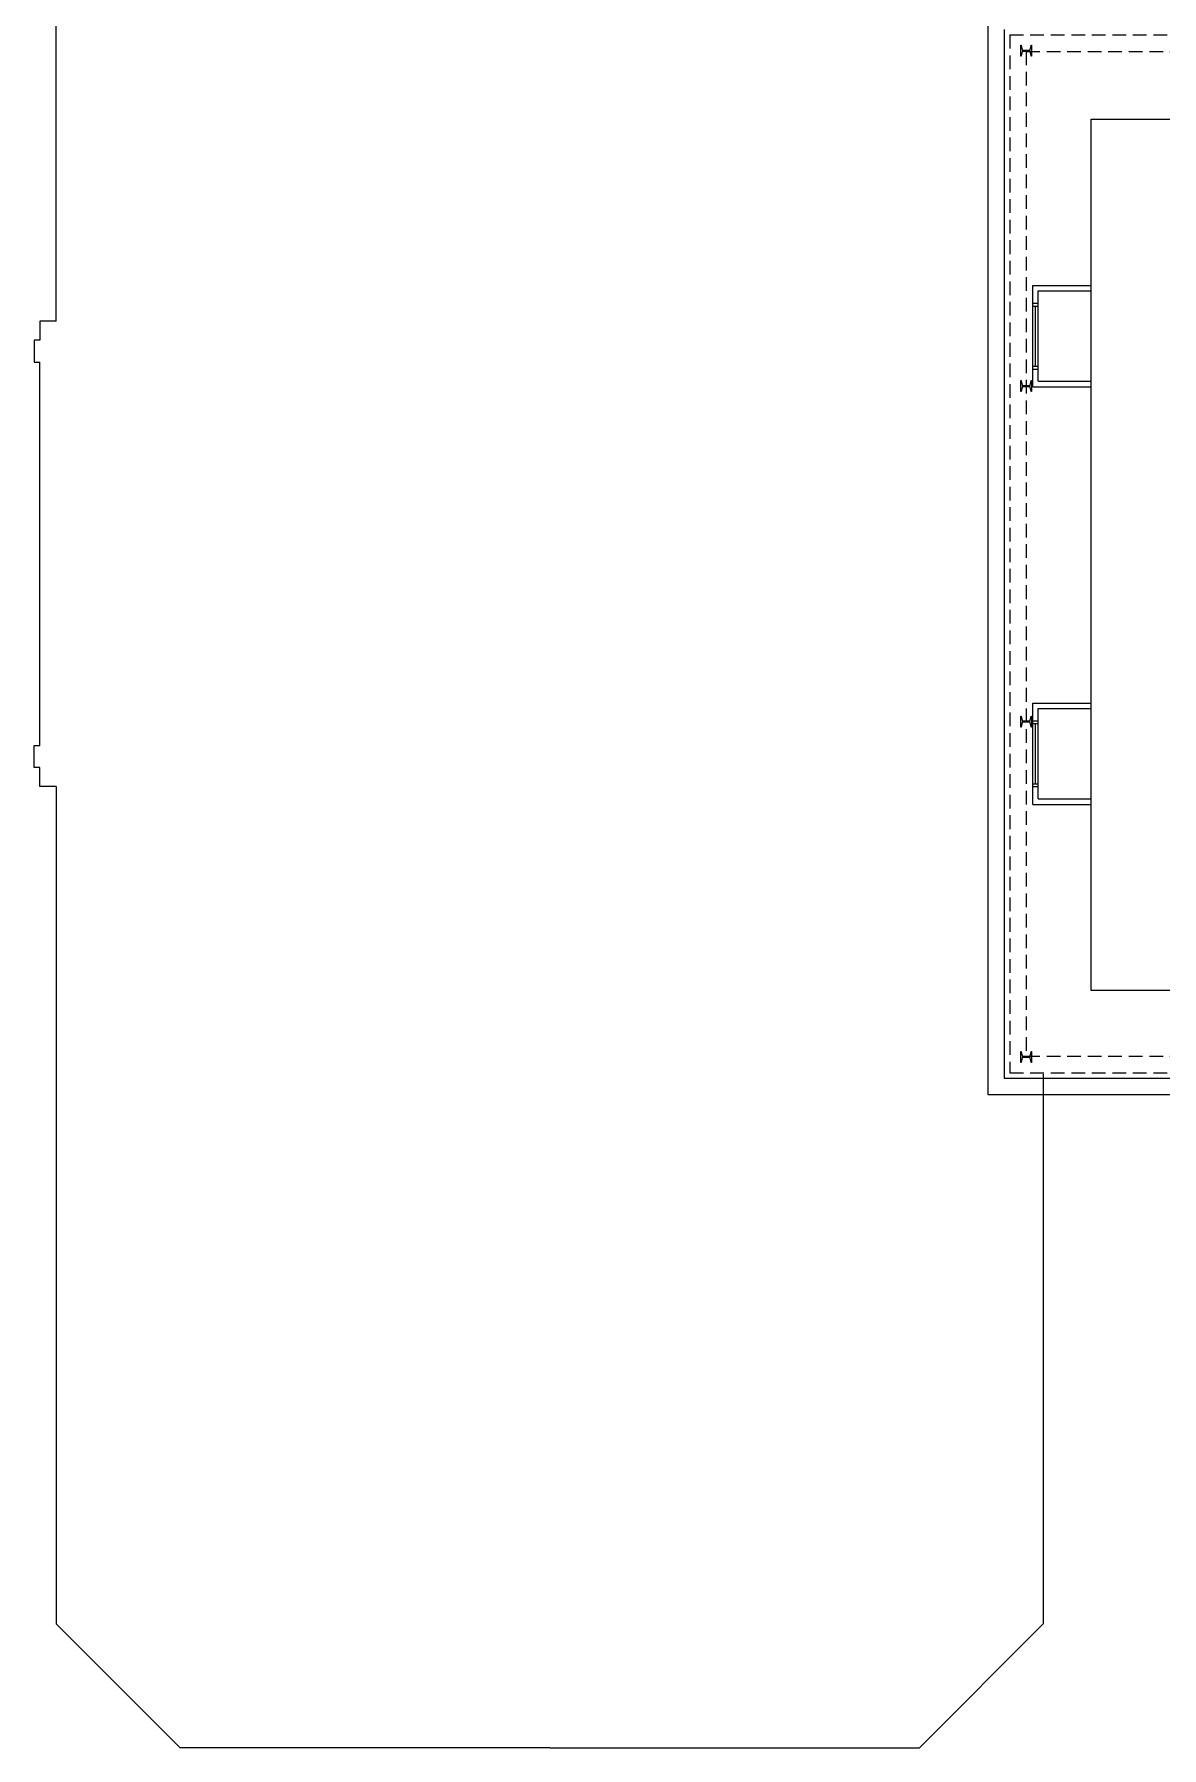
# Model space of a CAD drawing. Extents: x 481 to 2907, y 75 to 2641.
# Drawn here: x 481 to 1305, y 486 to 1737 of the extents above; entities that cross this region are included whole.
import ezdxf

# ---------------------------------------------------------------- set-up
doc = ezdxf.new("R2010")
doc.units = 0
doc.header["$LTSCALE"] = 40
doc.header["$MEASUREMENT"] = 0
doc.linetypes.add('HIDDEN', pattern=[0.375, 0.25, -0.125])
for name, color, linetype in [('A-GLAZ', 2, 'CONTINUOUS'), ('A-WALL', 2, 'CONTINUOUS'), ('S-COLS', 3, 'CONTINUOUS')]:
    doc.layers.add(name, color=color, linetype=linetype)

msp = doc.modelspace()

# ---------------------------------------------------------------- linework, layer by layer
at = {"layer": 'A-GLAZ'}
for p, q in [((1210.78247, 1492.96574), (1210.78247, 1540.96574)), ((1214.78247, 1492.96574), (1214.78247, 1540.96574)), ((1212.78247, 1494.96574), (1212.78247, 1538.96574)), ((1210.78247, 1187.96574), (1210.78247, 1235.96574)), ((1212.78247, 1189.96574), (1212.78247, 1233.96574)), ((1214.78247, 1187.96574), (1214.78247, 1235.96574))]:
    msp.add_line(p, q, dxfattribs=at)
at = {"layer": 'A-GLAZ', "color": 2, "linetype": 'Continuous'}
for p, q in [((1210.78247, 1538.96574), (1214.78247, 1538.96574)), ((1210.78247, 1494.96574), (1214.78247, 1494.96574)), ((1210.78247, 1233.96574), (1214.78247, 1233.96574)), ((1210.78247, 1189.96574), (1214.78247, 1189.96574))]:
    msp.add_line(p, q, dxfattribs=at)
at = {"layer": 'A-WALL'}
for p, q in [((497.39123, 1527.96574), (497.39123, 2139.56086)), ((1253.30819, 1039.09791), (1253.30819, 1675.36977)), ((1253.30819, 1675.36977), (1934.46658, 1675.36977)), ((1210.78247, 1540.96574), (1210.78247, 1553.96574)), ((1214.78247, 1540.96574), (1214.78247, 1549.96574)), ((497.39123, 1527.96574), (485.39123, 1527.96574)), ((485.39123, 1527.96574), (485.39123, 1513.96574)), ((485.39123, 1513.96574), (481.39123, 1513.96574)), ((481.39123, 1513.96574), (481.39123, 1497.96574)), ((481.39123, 1497.96574), (485.39123, 1497.96574)), ((485.39123, 1217.96574), (485.39123, 1497.96574)), ((1210.78247, 1479.96574), (1210.78247, 1492.96574)), ((1214.78247, 1483.96574), (1214.78247, 1492.96574)), ((1210.78247, 1235.96574), (1210.78247, 1248.96574)), ((1214.78247, 1235.96574), (1214.78247, 1244.96574)), ((481.39123, 1217.96574), (485.39123, 1217.96574)), ((481.39123, 1201.96574), (481.39123, 1217.96574)), ((485.39123, 1201.96574), (481.39123, 1201.96574)), ((485.39123, 1187.96574), (485.39123, 1201.96574)), ((497.39123, 1187.96574), (485.39123, 1187.96574)), ((497.39123, 1187.96574), (497.39123, 576.37062)), ((1210.78247, 1174.96574), (1210.78247, 1187.96574)), ((1214.78247, 1178.96574), (1214.78247, 1187.96574)), ((1934.46658, 1039.09791), (1253.30819, 1039.09791)), ((1218.39123, 977.96574), (1218.39123, 576.37062)), ((587.86962, 485.89223), (497.39123, 576.37062)), ((1127.91284, 485.89223), (1218.39123, 576.37062)), ((857.89123, 485.89223), (587.86962, 485.89223)), ((857.89123, 485.89223), (1127.91284, 485.89223))]:
    msp.add_line(p, q, dxfattribs=at)
at = {"layer": 'A-WALL', "linetype": 'Continuous'}
for p, q in [((1177.89123, 1752.96574), (1177.89123, 962.96574)), ((1189.89123, 1740.96574), (1189.89123, 974.96574)), ((1210.78247, 1553.96574), (1253.30819, 1553.96574)), ((1210.78247, 1540.96574), (1214.78247, 1540.96574)), ((1214.78247, 1549.96574), (1253.30819, 1549.96574)), ((1210.78247, 1492.96574), (1214.78247, 1492.96574)), ((1210.78247, 1479.96574), (1253.30819, 1479.96574)), ((1214.78247, 1483.96574), (1253.30819, 1483.96574)), ((1210.78247, 1248.96574), (1253.30819, 1248.96574)), ((1214.78247, 1244.96574), (1253.30819, 1244.96574)), ((1210.78247, 1235.96574), (1214.78247, 1235.96574)), ((1210.78247, 1187.96574), (1214.78247, 1187.96574)), ((1214.78247, 1178.96574), (1253.30819, 1178.96574)), ((1210.78247, 1174.96574), (1253.30819, 1174.96574)), ((1189.89123, 974.96574), (1884.39123, 974.96574)), ((1177.89123, 962.96574), (1872.39123, 962.96574))]:
    msp.add_line(p, q, dxfattribs=at)
at = {"layer": 'A-WALL', "linetype": 'HIDDEN'}
for p, q in [((1193.89123, 1736.96574), (1193.89123, 978.96574)), ((1193.89123, 1736.96574), (1889.39123, 1736.96574)), ((1205.89123, 1724.96574), (1205.89123, 990.96574)), ((1205.89123, 1724.96574), (1548.11629, 1724.96574)), ((1205.89123, 990.96574), (1548.11629, 990.96574)), ((1193.89123, 978.96574), (1889.39123, 978.96574))]:
    msp.add_line(p, q, dxfattribs=at)
at = {"layer": 'S-COLS', "color": 3}
for points in [[(1201.89123, 1729.46574), (1202.13141, 1729.46574, -0.3666293647), (1202.33691, 1729.29165), (1202.86221, 1726.13982, 0.3666293647), (1203.06771, 1725.96574), (1208.71474, 1725.96574, 0.3666293647), (1208.92024, 1726.13982), (1209.44555, 1729.29165, -0.3666293647), (1209.65105, 1729.46574), (1209.89123, 1729.46574), (1209.89123, 1721.46574), (1209.65105, 1721.46574, -0.3666293647), (1209.44555, 1721.63982), (1208.92024, 1724.79165, 0.3666293647), (1208.71474, 1724.96574), (1203.06771, 1724.96574, 0.3666293647), (1202.86221, 1724.79165), (1202.33691, 1721.63982, -0.3666293647), (1202.13141, 1721.46574), (1201.89123, 1721.46574)], [(1201.89123, 1484.46574), (1202.13141, 1484.46574, -0.3666293647), (1202.33691, 1484.29165), (1202.86221, 1481.13982, 0.3666293647), (1203.06771, 1480.96574), (1208.71474, 1480.96574, 0.3666293647), (1208.92024, 1481.13982), (1209.44555, 1484.29165, -0.3666293647), (1209.65105, 1484.46574), (1209.89123, 1484.46574), (1209.89123, 1476.46574), (1209.65105, 1476.46574, -0.3666293647), (1209.44555, 1476.63982), (1208.92024, 1479.79165, 0.3666293647), (1208.71474, 1479.96574), (1203.06771, 1479.96574, 0.3666293647), (1202.86221, 1479.79165), (1202.33691, 1476.63982, -0.3666293647), (1202.13141, 1476.46574), (1201.89123, 1476.46574)], [(1201.89123, 1239.46574), (1202.13141, 1239.46574, -0.3666293647), (1202.33691, 1239.29165), (1202.86221, 1236.13982, 0.3666293647), (1203.06771, 1235.96574), (1208.71474, 1235.96574, 0.3666293647), (1208.92024, 1236.13982), (1209.44555, 1239.29165, -0.3666293647), (1209.65105, 1239.46574), (1209.89123, 1239.46574), (1209.89123, 1231.46574), (1209.65105, 1231.46574, -0.3666293647), (1209.44555, 1231.63982), (1208.92024, 1234.79165, 0.3666293647), (1208.71474, 1234.96574), (1203.06771, 1234.96574, 0.3666293647), (1202.86221, 1234.79165), (1202.33691, 1231.63982, -0.3666293647), (1202.13141, 1231.46574), (1201.89123, 1231.46574)], [(1201.89123, 994.46574), (1202.13141, 994.46574, -0.3666293647), (1202.33691, 994.29165), (1202.86221, 991.13982, 0.3666293647), (1203.06771, 990.96574), (1208.71474, 990.96574, 0.3666293647), (1208.92024, 991.13982), (1209.44555, 994.29165, -0.3666293647), (1209.65105, 994.46574), (1209.89123, 994.46574), (1209.89123, 986.46574), (1209.65105, 986.46574, -0.3666293647), (1209.44555, 986.63982), (1208.92024, 989.79165, 0.3666293647), (1208.71474, 989.96574), (1203.06771, 989.96574, 0.3666293647), (1202.86221, 989.79165), (1202.33691, 986.63982, -0.3666293647), (1202.13141, 986.46574), (1201.89123, 986.46574)]]:
    msp.add_lwpolyline(points, format="xyb", close=True, dxfattribs=at)

doc.saveas('drawing.dxf')
